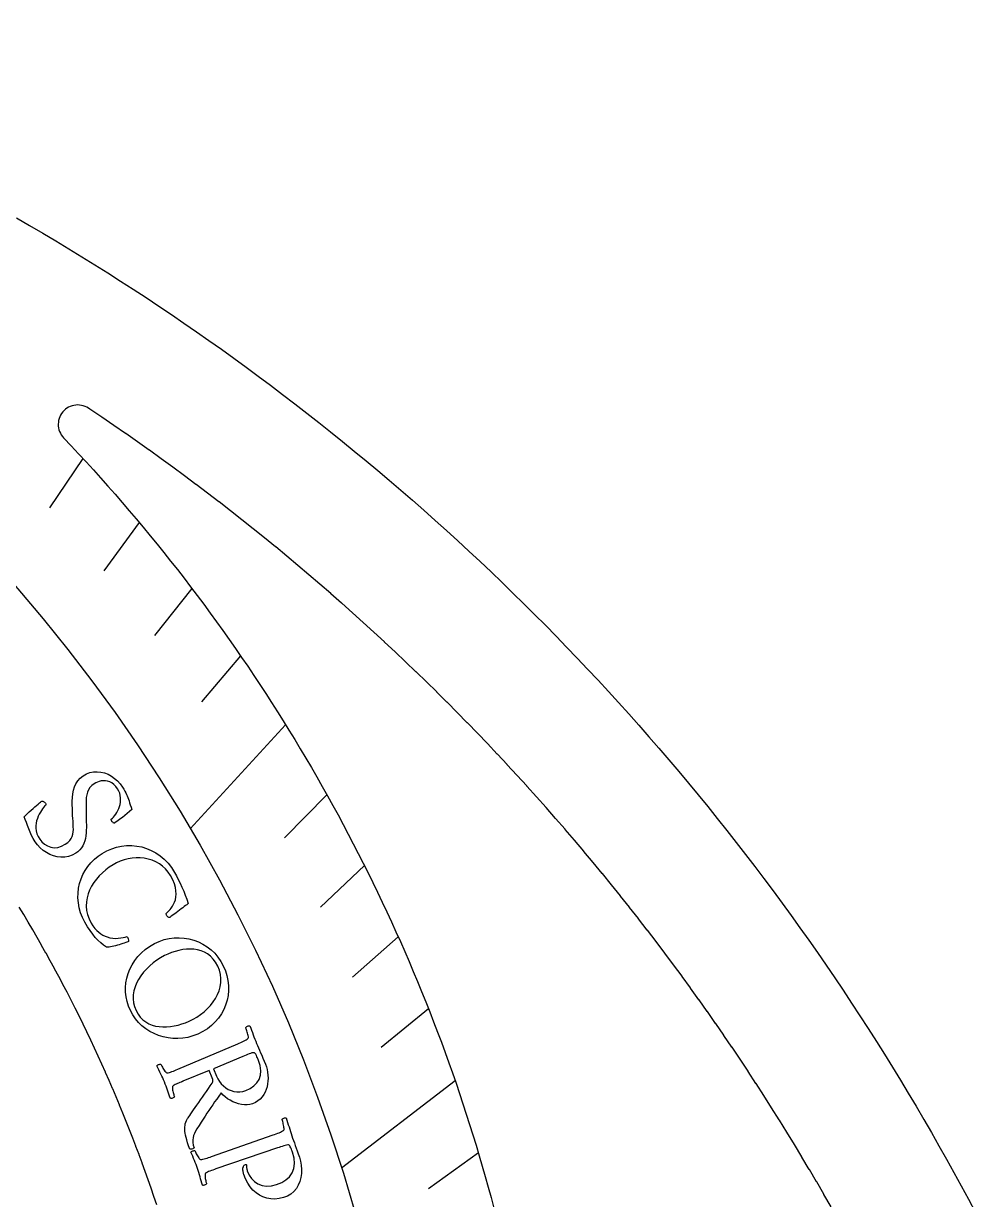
# Model space of a CAD drawing. Header units: millimetres. Extents: x -31.9 to 31.9, y -31.9 to 31.9.
# Drawn here: x 15.98 to 28.22, y 15.03 to 30.16 of the extents above; entities that cross this region are included whole.
import ezdxf

# ---------------------------------------------------------------- set-up
doc = ezdxf.new("R2010")
doc.units = ezdxf.units.MM
for name, color, linetype in [('CUT_INNER', 6, 'Continuous'), ('CUT_OUTER', 1, 'Continuous'), ('ENGRAVE', 7, 'Continuous'), ('ENGRAVE_FINE', 8, 'Continuous'), ('TEXT', 5, 'Continuous')]:
    doc.layers.add(name, color=color, linetype=linetype)

msp = doc.modelspace()

# ---------------------------------------------------------------- linework, layer by layer
at = {"layer": 'CUT_INNER'}
for points in [[(26.3676, 14.9379), (26.2762, 15.0981), (26.2755, 15.0995), (26.1831, 15.2591), (26.1823, 15.2604), (26.089, 15.4194), (26.0882, 15.4208), (25.9939, 15.5792), (25.9931, 15.5805), (25.8978, 15.7384), (25.897, 15.7397), (25.8007, 15.897), (25.7999, 15.8983), (25.7027, 16.055), (25.7019, 16.0563), (25.6037, 16.2125), (25.6029, 16.2137), (25.5037, 16.3692), (25.5029, 16.3705), (25.4028, 16.5254), (25.402, 16.5267), (25.3009, 16.681), (25.3001, 16.6823), (25.1981, 16.8359), (25.1973, 16.8372), (25.0943, 16.9902), (25.0935, 16.9915), (24.9896, 17.1439), (24.9887, 17.1451), (24.8839, 17.2969), (24.8831, 17.2981), (24.7773, 17.4492), (24.7765, 17.4505), (24.6698, 17.6009), (24.6689, 17.6022), (24.5614, 17.752), (24.5605, 17.7532), (24.452, 17.9024), (24.4511, 17.9036), (24.3417, 18.052), (24.3407, 18.0533), (24.2304, 18.2011), (24.2295, 18.2023), (24.1183, 18.3494), (24.1174, 18.3506), (24.0053, 18.497), (24.0043, 18.4983), (23.8913, 18.644), (23.8904, 18.6452), (23.7765, 18.7902), (23.7755, 18.7914), (23.6607, 18.9358), (23.6598, 18.937), (23.5441, 19.0806), (23.5431, 19.0818), (23.4266, 19.2247), (23.4256, 19.2259), (23.3082, 19.3681), (23.3072, 19.3693), (23.1889, 19.5107), (23.1879, 19.5119), (23.0687, 19.6526), (23.0677, 19.6538), (22.9477, 19.7938), (22.9467, 19.795), (22.8258, 19.9343), (22.8248, 19.9354), (22.7031, 20.0739), (22.7021, 20.0751), (22.5795, 20.2129), (22.5785, 20.214), (22.455, 20.351), (22.454, 20.3522), (22.3297, 20.4884), (22.3287, 20.4896), (22.2036, 20.625), (22.2026, 20.6262), (22.0766, 20.7609), (22.0756, 20.762), (21.9488, 20.896), (21.9478, 20.8971), (21.8202, 21.0303), (21.8191, 21.0314), (21.6908, 21.1637), (21.6897, 21.1648), (21.5605, 21.2964), (21.5594, 21.2975), (21.4294, 21.4283), (21.4283, 21.4294), (21.2975, 21.5594), (21.2964, 21.5605), (21.1648, 21.6897), (21.1637, 21.6908), (21.0314, 21.8191), (21.0303, 21.8202), (20.8971, 21.9478), (20.896, 21.9488), (20.762, 22.0756), (20.7609, 22.0766), (20.6262, 22.2026), (20.625, 22.2036), (20.4896, 22.3287), (20.4884, 22.3297), (20.3522, 22.454), (20.351, 22.455), (20.214, 22.5785), (20.2129, 22.5795), (20.0751, 22.7021), (20.0739, 22.7031), (19.9354, 22.8248), (19.9343, 22.8258), (19.795, 22.9467), (19.7938, 22.9477), (19.6538, 23.0677), (19.6526, 23.0687), (19.5119, 23.1879), (19.5107, 23.1889), (19.3693, 23.3072), (19.3681, 23.3082), (19.2259, 23.4256), (19.2247, 23.4266), (19.0818, 23.5431), (19.0806, 23.5441), (18.937, 23.6598), (18.9358, 23.6607), (18.7914, 23.7755), (18.7902, 23.7765), (18.6452, 23.8904), (18.644, 23.8913), (18.4983, 24.0043), (18.497, 24.0053), (18.3506, 24.1174), (18.3494, 24.1183), (18.2023, 24.2295), (18.2011, 24.2304), (18.0533, 24.3407), (18.052, 24.3417), (17.9036, 24.4511), (17.9024, 24.452), (17.7532, 24.5605), (17.752, 24.5614), (17.6022, 24.6689), (17.6009, 24.6698), (17.4505, 24.7765), (17.4492, 24.7773), (17.2981, 24.8831), (17.2969, 24.8839), (17.1451, 24.9887), (17.1439, 24.9896), (16.9915, 25.0935), (16.9902, 25.0943), (16.8372, 25.1973), (16.8359, 25.1981), (16.818, 25.21), (16.7971, 25.2224), (16.7751, 25.2328), (16.7522, 25.241), (16.7286, 25.2469), (16.7045, 25.2505), (16.6802, 25.2517), (16.6559, 25.2506), (16.6318, 25.2471), (16.6082, 25.2412), (16.5853, 25.2332), (16.5632, 25.2229), (16.5423, 25.2105), (16.5226, 25.1961), (16.5045, 25.1799), (16.488, 25.1621), (16.4733, 25.1427), (16.4606, 25.1219), (16.4499, 25.1001), (16.4415, 25.0772), (16.4352, 25.0537), (16.4313, 25.0297), (16.4298, 25.0054), (16.4306, 24.9811), (16.4338, 24.957), (16.4393, 24.9333), (16.4471, 24.9102), (16.4571, 24.8881), (16.4692, 24.867), (16.4833, 24.8471), (16.4992, 24.8288), (16.501, 24.8269), (16.5971, 24.7254), (16.6925, 24.6232), (16.7874, 24.5205), (16.8816, 24.4172), (16.9752, 24.3134), (17.0681, 24.2089), (17.1604, 24.1039), (17.252, 23.9983), (17.343, 23.8922), (17.4334, 23.7855), (17.5231, 23.6783), (17.6121, 23.5705), (17.7004, 23.4621), (17.7881, 23.3532), (17.8752, 23.2438), (17.9615, 23.1339), (18.0472, 23.0234), (18.1322, 22.9124), (18.2165, 22.8009), (18.3001, 22.6889), (18.3831, 22.5763), (18.4653, 22.4633), (18.5469, 22.3497), (18.6277, 22.2357), (18.7079, 22.1211), (18.7873, 22.0061), (18.8661, 21.8906), (18.9441, 21.7746), (19.0214, 21.6581), (19.098, 21.5411), (19.1739, 21.4237), (19.2491, 21.3059), (19.3235, 21.1875), (19.3972, 21.0687), (19.4702, 20.9495), (19.5424, 20.8298), (19.6139, 20.7097), (19.6847, 20.5891), (19.7547, 20.4681), (19.824, 20.3467), (19.8925, 20.2248), (19.9603, 20.1025), (20.0274, 19.9799), (20.0937, 19.8568), (20.1592, 19.7333), (20.224, 19.6094), (20.288, 19.4851), (20.3512, 19.3604), (20.4137, 19.2354), (20.4754, 19.1099), (20.5363, 18.9841), (20.5965, 18.8579), (20.6559, 18.7313), (20.7145, 18.6044), (20.7723, 18.4771), (20.8294, 18.3495), (20.8857, 18.2215), (20.9411, 18.0932), (20.9958, 17.9645), (21.0497, 17.8355), (21.1028, 17.7062), (21.1551, 17.5766), (21.2067, 17.4466), (21.2574, 17.3163), (21.3073, 17.1857), (21.3564, 17.0548), (21.4047, 16.9236), (21.4522, 16.7922), (21.4989, 16.6604), (21.5448, 16.5283), (21.5899, 16.396), (21.6342, 16.2634), (21.6776, 16.1305), (21.7202, 15.9974), (21.7621, 15.864), (21.8031, 15.7303), (21.8432, 15.5964), (21.8826, 15.4623), (21.9211, 15.3279), (21.9588, 15.1932), (21.9957, 15.0584), (22.0318, 14.9233)], [(17.6965, 14.9626), (17.6607, 15.0696), (17.6603, 15.071), (17.6239, 15.1778), (17.6234, 15.1793), (17.5864, 15.2859), (17.5858, 15.2873), (17.5482, 15.3936), (17.5476, 15.3951), (17.5093, 15.5012), (17.5088, 15.5026), (17.4698, 15.6085), (17.4693, 15.61), (17.4296, 15.7156), (17.4291, 15.717), (17.3888, 15.8224), (17.3883, 15.8238), (17.3473, 15.929), (17.3468, 15.9304), (17.3052, 16.0353), (17.3046, 16.0367), (17.2624, 16.1413), (17.2618, 16.1428), (17.219, 16.2471), (17.2184, 16.2485), (17.1749, 16.3527), (17.1743, 16.3541), (17.1302, 16.4579), (17.1296, 16.4593), (17.0848, 16.5629), (17.0842, 16.5643), (17.0388, 16.6676), (17.0382, 16.669), (16.9921, 16.772), (16.9915, 16.7734), (16.9448, 16.8761), (16.9442, 16.8775), (16.8969, 16.9799), (16.8962, 16.9813), (16.8483, 17.0834), (16.8477, 17.0848), (16.7991, 17.1867), (16.7984, 17.188), (16.7493, 17.2896), (16.7486, 17.291), (16.6988, 17.3922), (16.6981, 17.3936), (16.6477, 17.4945), (16.647, 17.4959), (16.596, 17.5965), (16.5953, 17.5979), (16.5436, 17.6982), (16.5429, 17.6995), (16.4906, 17.7995), (16.4899, 17.8009), (16.4371, 17.9005), (16.4363, 17.9019), (16.3828, 18.0012), (16.3821, 18.0026), (16.328, 18.1016), (16.3273, 18.1029), (16.2726, 18.2016), (16.2718, 18.203), (16.2165, 18.3013), (16.2158, 18.3026), (16.1598, 18.4006), (16.1591, 18.4019), (16.1026, 18.4996), (16.1018, 18.5009), (16.0447, 18.5982), (16.0439, 18.5995), (15.9862, 18.6965), (15.9854, 18.6978), (15.9271, 18.7944)]]:
    msp.add_lwpolyline(points, dxfattribs=at)
at = {"layer": 'CUT_OUTER'}
msp.add_lwpolyline([(15.8928, 27.6592), (16.0622, 27.5611), (16.231, 27.462), (16.3992, 27.3619), (16.5668, 27.2608), (16.7338, 27.1586), (16.9001, 27.0554), (17.0658, 26.9512), (17.2308, 26.846), (17.3952, 26.7398), (17.559, 26.6325), (17.7221, 26.5243), (17.8845, 26.4151), (18.0462, 26.3048), (18.2073, 26.1936), (18.3677, 26.0814), (18.5273, 25.9682), (18.6863, 25.854), (18.8446, 25.7389), (19.0022, 25.6228), (19.1591, 25.5057), (19.3152, 25.3877), (19.4706, 25.2687), (19.6253, 25.1487), (19.7792, 25.0278), (19.9324, 24.906), (20.0849, 24.7832), (20.2366, 24.6595), (20.3875, 24.5349), (20.5376, 24.4093), (20.687, 24.2828), (20.8356, 24.1555), (20.9835, 24.0272), (21.1305, 23.898), (21.2767, 23.7678), (21.4222, 23.6369), (21.5668, 23.505), (21.7106, 23.3722), (21.8536, 23.2385), (21.9958, 23.104), (22.1371, 22.9686), (22.2777, 22.8323), (22.4173, 22.6952), (22.5562, 22.5572), (22.6942, 22.4184), (22.8313, 22.2787), (22.9676, 22.1382), (23.103, 21.9969), (23.2375, 21.8547), (23.3712, 21.7117), (23.5039, 21.5679), (23.6358, 21.4233), (23.7668, 21.2779), (23.8969, 21.1316), (24.0262, 20.9846), (24.1545, 20.8368), (24.2819, 20.6882), (24.4083, 20.5388), (24.5339, 20.3887), (24.6585, 20.2377), (24.7823, 20.086), (24.905, 19.9336), (25.0269, 19.7804), (25.1478, 19.6265), (25.2677, 19.4718), (25.3867, 19.3164), (25.5048, 19.1603), (25.6219, 19.0034), (25.738, 18.8458), (25.8531, 18.6876), (25.9673, 18.5286), (26.0805, 18.3689), (26.1927, 18.2085), (26.304, 18.0475), (26.4142, 17.8857), (26.5235, 17.7233), (26.6317, 17.5602), (26.739, 17.3965), (26.8452, 17.2321), (26.9504, 17.0671), (27.0546, 16.9014), (27.1578, 16.7351), (27.26, 16.5681), (27.3611, 16.4005), (27.4613, 16.2323), (27.5603, 16.0635), (27.6584, 15.8941), (27.7554, 15.7241), (27.8514, 15.5535), (27.9463, 15.3823), (28.0401, 15.2106), (28.1329, 15.0382), (28.2247, 14.8653)], dxfattribs=at)
at = {"layer": 'ENGRAVE'}
for points in [[(19.3539, 21.1387), (18.1283, 19.8001)], [(21.5339, 16.56), (20.0713, 15.4352)]]:
    msp.add_lwpolyline(points, dxfattribs=at)
msp.add_circle((0, 9.1156), 21.0426, dxfattribs=at)
at = {"layer": 'ENGRAVE_FINE'}
for points in [[(16.7478, 24.5636), (16.3158, 23.93)], [(17.4719, 23.7396), (17.0159, 23.1202)], [(18.1477, 22.892), (17.6684, 22.2874)], [(18.7751, 22.0239), (18.273, 21.435)], [(19.8844, 20.2394), (19.3386, 19.6839)], [(20.367, 19.3291), (19.8003, 18.7913)], [(20.8022, 18.4106), (20.2153, 17.8912)], [(21.1909, 17.4867), (20.5845, 16.9864)], [(21.8324, 15.6327), (21.1893, 15.1722)]]:
    msp.add_lwpolyline(points, dxfattribs=at)
at = {"layer": 'TEXT'}
for points in [[(17.2564, 20.3377), (17.2731, 20.3113), (17.2874, 20.2867), (17.2995, 20.264), (17.3093, 20.243), (17.3178, 20.2227), (17.3259, 20.2019), (17.3335, 20.1804), (17.3408, 20.1585), (17.3483, 20.1349), (17.3569, 20.1087), (17.3665, 20.08), (17.3771, 20.0486), (17.3477, 20.0231), (17.3174, 19.9978), (17.2863, 19.9728), (17.2542, 19.948), (17.2238, 19.925), (17.1973, 19.9052), (17.1748, 19.8887), (17.1564, 19.8756), (17.1523, 19.8732), (17.1476, 19.8731), (17.1421, 19.8753), (17.1359, 19.8798), (17.1299, 19.8853), (17.1248, 19.8905), (17.1206, 19.8954), (17.1174, 19.8999), (17.1142, 19.9059), (17.1122, 19.9119), (17.1115, 19.9177), (17.1121, 19.9234), (17.1263, 19.9361), (17.1407, 19.9513), (17.1553, 19.9691), (17.17, 19.9894), (17.184, 20.0118), (17.1966, 20.0355), (17.2077, 20.0607), (17.2172, 20.0872), (17.2248, 20.1147), (17.2297, 20.1428), (17.232, 20.1714), (17.2316, 20.2006), (17.228, 20.2297), (17.2203, 20.2583), (17.2086, 20.2864), (17.1929, 20.3139), (17.1695, 20.346), (17.1448, 20.3719), (17.119, 20.3917), (17.0921, 20.4055), (17.0647, 20.4141), (17.0375, 20.4188), (17.0105, 20.4196), (16.9838, 20.4163), (16.9579, 20.4101), (16.9338, 20.4018), (16.9113, 20.3914), (16.8904, 20.3791), (16.8607, 20.3561), (16.8366, 20.3305), (16.8181, 20.3023), (16.8053, 20.2716), (16.7966, 20.2388), (16.7907, 20.2046), (16.7875, 20.1688), (16.7871, 20.1316), (16.7879, 20.0934), (16.7886, 20.0551), (16.7889, 20.0166), (16.7891, 19.9778), (16.7898, 19.9483), (16.7905, 19.9174), (16.7912, 19.885), (16.7918, 19.8511), (16.7919, 19.8165), (16.7908, 19.7818), (16.7885, 19.747), (16.7851, 19.7121), (16.7796, 19.6778), (16.7714, 19.6449), (16.7604, 19.6132), (16.7466, 19.5829), (16.7295, 19.5545), (16.7085, 19.5288), (16.6836, 19.5058), (16.6549, 19.4854), (16.6091, 19.4612), (16.5621, 19.445), (16.514, 19.4365), (16.4646, 19.4358), (16.4154, 19.442), (16.3678, 19.4539), (16.3219, 19.4717), (16.2774, 19.4953), (16.2357, 19.5238), (16.198, 19.5564), (16.1642, 19.5931), (16.1344, 19.6338), (16.1094, 19.6746), (16.0871, 19.716), (16.0675, 19.7582), (16.0505, 19.8013), (16.0351, 19.8434), (16.02, 19.883), (16.0053, 19.9201), (15.991, 19.9547), (16.0122, 19.9761), (16.0345, 19.9977), (16.0579, 20.0196), (16.0822, 20.0418), (16.1064, 20.0633), (16.1292, 20.0833), (16.1506, 20.1018), (16.1706, 20.1187), (16.1882, 20.1333), (16.2021, 20.1447), (16.2125, 20.1529), (16.2192, 20.1579), (16.2262, 20.1563), (16.233, 20.1542), (16.2397, 20.1515), (16.2463, 20.1484), (16.2525, 20.1447), (16.2581, 20.1403), (16.2631, 20.1354), (16.2673, 20.1299), (16.271, 20.1225), (16.2717, 20.1153), (16.2696, 20.1083), (16.2647, 20.1015), (16.2541, 20.0898), (16.2422, 20.0752), (16.2291, 20.0578), (16.2146, 20.0376), (16.2, 20.015), (16.1863, 19.9903), (16.1735, 19.9636), (16.1616, 19.9348), (16.1518, 19.9045), (16.1452, 19.8732), (16.1418, 19.8408), (16.1417, 19.8073), (16.1459, 19.773), (16.1557, 19.7382), (16.1711, 19.7027), (16.192, 19.6667), (16.2198, 19.6312), (16.2525, 19.6024), (16.2903, 19.5803), (16.333, 19.5648), (16.3787, 19.558), (16.4251, 19.5618), (16.4723, 19.5763), (16.5202, 19.6016), (16.5518, 19.6244), (16.5771, 19.6486), (16.596, 19.6744), (16.6087, 19.7018), (16.6167, 19.7306), (16.622, 19.7611), (16.6244, 19.793), (16.624, 19.8265), (16.6221, 19.8614), (16.6199, 19.8976), (16.6175, 19.9349), (16.6147, 19.9736), (16.6129, 20.0176), (16.6116, 20.0629), (16.6108, 20.1093), (16.6105, 20.1569), (16.6121, 20.2045), (16.6175, 20.2508), (16.6264, 20.2958), (16.6391, 20.3396), (16.6568, 20.3808), (16.681, 20.4181), (16.7118, 20.4516), (16.7492, 20.4812), (16.793, 20.5066), (16.838, 20.5241), (16.8842, 20.5338), (16.9316, 20.5356), (16.9791, 20.5304), (17.0253, 20.519), (17.0703, 20.5015), (17.114, 20.4778), (17.1552, 20.4489), (17.1927, 20.4159), (17.2265, 20.3789), (17.2564, 20.3377)], [(17.9253, 19.2392), (17.9499, 19.1945), (17.9741, 19.1482), (17.9978, 19.1003), (18.0212, 19.0509), (18.0434, 19), (18.064, 18.9477), (18.0828, 18.8941), (18.0998, 18.8392), (18.0978, 18.8375), (18.0917, 18.8327), (18.0814, 18.8246), (18.0671, 18.8132), (18.0499, 18.7998), (18.0313, 18.7855), (18.0112, 18.7702), (17.9896, 18.7539), (17.9678, 18.7376), (17.947, 18.7219), (17.9272, 18.707), (17.9085, 18.6928), (17.8921, 18.6805), (17.8794, 18.6711), (17.8704, 18.6647), (17.865, 18.6614), (17.8615, 18.6595), (17.857, 18.6594), (17.8515, 18.6612), (17.845, 18.6647), (17.8384, 18.6696), (17.8326, 18.6751), (17.8276, 18.6813), (17.8233, 18.6883), (17.8203, 18.6946), (17.8183, 18.7008), (17.8171, 18.7069), (17.8169, 18.7129), (17.8266, 18.7213), (17.8383, 18.7324), (17.8519, 18.7462), (17.8676, 18.7626), (17.8837, 18.7819), (17.8987, 18.8042), (17.9127, 18.8295), (17.9255, 18.8578), (17.9359, 18.8892), (17.9425, 18.9238), (17.9451, 18.9614), (17.9437, 19.0022), (17.937, 19.0463), (17.9232, 19.0937), (17.9024, 19.1445), (17.8745, 19.1985), (17.8446, 19.2451), (17.8106, 19.2863), (17.7724, 19.322), (17.7301, 19.3523), (17.6848, 19.3773), (17.6374, 19.3971), (17.588, 19.4119), (17.5365, 19.4216), (17.4841, 19.4263), (17.4317, 19.4265), (17.3794, 19.4221), (17.3271, 19.4131), (17.2759, 19.3999), (17.2268, 19.3829), (17.1798, 19.3623), (17.1348, 19.3379), (17.0869, 19.307), (17.0415, 19.2731), (16.9984, 19.236), (16.9578, 19.1959), (16.9205, 19.1533), (16.8874, 19.1086), (16.8585, 19.0619), (16.8339, 19.0132), (16.8142, 18.963), (16.8003, 18.9117), (16.7922, 18.8594), (16.7898, 18.8059), (16.794, 18.7518), (16.806, 18.6975), (16.8255, 18.643), (16.8526, 18.5881), (16.8751, 18.5517), (16.8989, 18.5198), (16.9241, 18.4925), (16.9507, 18.4698), (16.9779, 18.4507), (17.005, 18.4345), (17.032, 18.421), (17.0587, 18.4105), (17.0951, 18.3997), (17.1309, 18.3932), (17.1662, 18.3907), (17.2009, 18.3925), (17.2339, 18.3967), (17.2643, 18.4017), (17.292, 18.4074), (17.3169, 18.414), (17.3252, 18.3995), (17.3305, 18.3843), (17.3328, 18.3683), (17.3321, 18.3516), (17.3241, 18.3478), (17.3127, 18.3432), (17.2977, 18.3377), (17.2792, 18.3313), (17.2585, 18.3245), (17.2368, 18.3175), (17.2142, 18.3104), (17.1907, 18.3033), (17.1672, 18.2965), (17.1448, 18.2906), (17.1236, 18.2856), (17.1034, 18.2814), (17.0854, 18.2783), (17.0706, 18.2767), (17.059, 18.2765), (17.0507, 18.2778), (17.0131, 18.3039), (16.9766, 18.3337), (16.9412, 18.367), (16.9068, 18.4039), (16.8731, 18.4451), (16.8397, 18.4911), (16.8065, 18.542), (16.7735, 18.5978), (16.742, 18.6597), (16.7173, 18.7221), (16.6995, 18.7851), (16.6884, 18.8487), (16.6836, 18.9122), (16.6848, 18.9747), (16.692, 19.0361), (16.7052, 19.0966), (16.7239, 19.1554), (16.7478, 19.2117), (16.777, 19.2655), (16.8115, 19.3168), (16.8508, 19.3649), (16.8948, 19.409), (16.9435, 19.4491), (16.9968, 19.4851), (17.0566, 19.518), (17.1179, 19.5443), (17.1806, 19.5641), (17.2448, 19.5774), (17.3097, 19.5842), (17.3743, 19.5848), (17.4387, 19.5791), (17.5028, 19.5671), (17.5656, 19.5487), (17.6263, 19.5237), (17.6847, 19.4921), (17.7407, 19.454), (17.7935, 19.4095), (17.8418, 19.3589), (17.8858, 19.3021), (17.9253, 19.2392)], [(18.5526, 18.0377), (18.579, 17.9757), (18.5988, 17.9128), (18.6122, 17.8491), (18.6191, 17.7846), (18.6195, 17.7204), (18.6136, 17.6572), (18.6013, 17.5953), (18.5827, 17.5345), (18.5581, 17.4758), (18.5276, 17.4199), (18.4914, 17.3669), (18.4495, 17.3168), (18.4019, 17.2706), (18.3487, 17.2292), (18.2899, 17.1925), (18.2257, 17.1606), (18.1621, 17.1361), (18.0982, 17.1184), (18.0338, 17.1075), (17.9691, 17.1033), (17.9048, 17.1052), (17.8419, 17.1125), (17.7803, 17.1254), (17.72, 17.1436), (17.662, 17.167), (17.6071, 17.1954), (17.5554, 17.2286), (17.5067, 17.2667), (17.462, 17.3094), (17.4223, 17.3563), (17.3874, 17.4074), (17.3573, 17.4628), (17.333, 17.5201), (17.3146, 17.5785), (17.3021, 17.6381), (17.2955, 17.6989), (17.2949, 17.76), (17.3002, 17.8204), (17.3114, 17.8801), (17.3286, 17.9392), (17.3515, 17.9969), (17.38, 18.0524), (17.414, 18.1058), (17.4535, 18.1571), (17.4986, 18.2052), (17.549, 18.2492), (17.6049, 18.289), (17.6662, 18.3245), (17.728, 18.3531), (17.7909, 18.3751), (17.8547, 18.3902), (17.9195, 18.3984), (17.9843, 18.4002), (18.0481, 18.3959), (18.1108, 18.3855), (18.1726, 18.3689), (18.2324, 18.3464), (18.2894, 18.3182), (18.3435, 18.2841), (18.3947, 18.2444), (18.4418, 18.1995), (18.4839, 18.15), (18.5209, 18.0961), (18.5526, 18.0377)], [(18.4802, 18.0354), (18.4532, 18.084), (18.4225, 18.1261), (18.3879, 18.1616), (18.3497, 18.1906), (18.3087, 18.2136), (18.2658, 18.2314), (18.2212, 18.2439), (18.1748, 18.2512), (18.1273, 18.2539), (18.0793, 18.2524), (18.0308, 18.2468), (17.9818, 18.2372), (17.9333, 18.2241), (17.8862, 18.2084), (17.8403, 18.1901), (17.7959, 18.1691), (17.7458, 18.1414), (17.6977, 18.1104), (17.6514, 18.0759), (17.607, 18.038), (17.5654, 17.9974), (17.5276, 17.9548), (17.4937, 17.9102), (17.4635, 17.8635), (17.4379, 17.8155), (17.4179, 17.7666), (17.4034, 17.7169), (17.3945, 17.6663), (17.3921, 17.6153), (17.3973, 17.5645), (17.4101, 17.5138), (17.4306, 17.4631), (17.4559, 17.4172), (17.485, 17.3775), (17.5178, 17.3438), (17.5545, 17.3162), (17.5942, 17.2941), (17.6362, 17.2767), (17.6805, 17.264), (17.7271, 17.2562), (17.7752, 17.2526), (17.8238, 17.253), (17.8729, 17.2571), (17.9226, 17.2652), (17.972, 17.2765), (18.02, 17.2904), (18.0668, 17.3068), (18.1122, 17.3258), (18.1634, 17.3511), (18.2127, 17.38), (18.2601, 17.4124), (18.3056, 17.4484), (18.3482, 17.4874), (18.3868, 17.529), (18.4214, 17.5732), (18.4521, 17.6199), (18.4779, 17.6686), (18.498, 17.7185), (18.5123, 17.7696), (18.5208, 17.8218), (18.5225, 17.8749), (18.5163, 17.9282), (18.5022, 17.9817), (18.4802, 18.0354)], [(19.0943, 16.7727), (19.106, 16.7398), (19.1153, 16.7053), (19.1221, 16.6694), (19.1265, 16.6319), (19.1282, 16.5939), (19.1269, 16.5564), (19.1228, 16.5193), (19.1156, 16.4827), (19.1053, 16.4473), (19.0913, 16.4138), (19.0738, 16.3822), (19.0527, 16.3525), (19.0277, 16.3255), (18.9986, 16.302), (18.9653, 16.2819), (18.928, 16.2653), (18.8945, 16.2554), (18.8597, 16.2503), (18.8236, 16.25), (18.7861, 16.2545), (18.7485, 16.2631), (18.7118, 16.275), (18.6759, 16.2901), (18.6409, 16.3085), (18.6078, 16.3293), (18.5777, 16.352), (18.5507, 16.3765), (18.5266, 16.4027), (18.4968, 16.3629), (18.4684, 16.3244), (18.4414, 16.287), (18.4158, 16.2508), (18.391, 16.215), (18.3664, 16.1788), (18.342, 16.1424), (18.3179, 16.1055), (18.2933, 16.0675), (18.2673, 16.0275), (18.2401, 15.9856), (18.2115, 15.9416), (18.1943, 15.9125), (18.1806, 15.8838), (18.1705, 15.8555), (18.1639, 15.8277), (18.1611, 15.7989), (18.1621, 15.7673), (18.167, 15.7332), (18.1757, 15.6964), (18.1722, 15.6917), (18.1665, 15.6878), (18.1587, 15.6847), (18.1487, 15.6824), (18.1388, 15.6808), (18.131, 15.6797), (18.1255, 15.6791), (18.1222, 15.6791), (18.1068, 15.7226), (18.0936, 15.7627), (18.0825, 15.7991), (18.0735, 15.8321), (18.0666, 15.8614), (18.0614, 15.8867), (18.0581, 15.9082), (18.0567, 15.9257), (18.0571, 15.9375), (18.058, 15.9515), (18.0591, 15.9677), (18.0606, 15.9862), (18.0639, 16.0063), (18.0704, 16.0274), (18.0801, 16.0496), (18.093, 16.0727), (18.0997, 16.0829), (18.109, 16.0969), (18.1209, 16.1145), (18.1354, 16.1358), (18.1521, 16.1601), (18.1705, 16.1867), (18.1907, 16.2157), (18.2126, 16.247), (18.2358, 16.2801), (18.2597, 16.3144), (18.2844, 16.3499), (18.3097, 16.3866), (18.3353, 16.4235), (18.3606, 16.46), (18.3857, 16.4959), (18.4106, 16.5313), (18.4167, 16.5444), (18.4187, 16.5597), (18.4165, 16.5771), (18.4102, 16.5967), (18.371, 16.6925), (18.0333, 16.5532), (18.0306, 16.5521), (18.0278, 16.5509), (18.025, 16.5498), (18.0222, 16.5487), (18.0194, 16.5475), (18.0166, 16.5464), (18.0139, 16.5452), (18.0111, 16.5441), (17.9939, 16.5369), (17.9775, 16.53), (17.9621, 16.5232), (17.9475, 16.5168), (17.934, 16.5103), (17.9221, 16.5039), (17.9117, 16.4974), (17.9028, 16.4908), (17.8996, 16.4858), (17.8977, 16.4781), (17.8972, 16.4677), (17.8981, 16.4547), (17.9, 16.4403), (17.9027, 16.4257), (17.9061, 16.4108), (17.9103, 16.3957), (17.9145, 16.3817), (17.9182, 16.3702), (17.9213, 16.3611), (17.9238, 16.3544), (17.9204, 16.3501), (17.9153, 16.3459), (17.9086, 16.3417), (17.9003, 16.3374), (17.8917, 16.334), (17.884, 16.3322), (17.8774, 16.332), (17.8717, 16.3333), (17.8625, 16.3611), (17.8534, 16.3883), (17.8444, 16.4149), (17.8355, 16.4408), (17.8264, 16.4665), (17.8167, 16.4924), (17.8065, 16.5184), (17.7957, 16.5447), (17.7849, 16.5702), (17.7735, 16.5957), (17.7617, 16.6213), (17.7494, 16.647), (17.7368, 16.6727), (17.7239, 16.6987), (17.7107, 16.7247), (17.6973, 16.751), (17.7003, 16.756), (17.7052, 16.7605), (17.7119, 16.7647), (17.7203, 16.7684), (17.7292, 16.7714), (17.7369, 16.7732), (17.7435, 16.7738), (17.7489, 16.7732), (17.7519, 16.7667), (17.7562, 16.7581), (17.7618, 16.7474), (17.7688, 16.7345), (17.7766, 16.7209), (17.7849, 16.7078), (17.7935, 16.6954), (17.8026, 16.6835), (17.8114, 16.6734), (17.819, 16.6666), (17.8256, 16.6629), (17.8312, 16.6623), (17.8444, 16.6641), (17.859, 16.6674), (17.8748, 16.6721), (17.8919, 16.6784), (17.91, 16.6855), (17.9287, 16.6931), (17.9481, 16.7011), (17.9681, 16.7095), (18.7381, 17.0371), (18.7581, 17.0457), (18.7775, 17.0541), (18.7962, 17.0623), (18.8143, 17.0705), (18.8311, 17.0787), (18.8458, 17.0869), (18.8584, 17.0953), (18.8689, 17.1038), (18.873, 17.1086), (18.875, 17.1163), (18.875, 17.127), (18.8729, 17.1407), (18.8695, 17.1559), (18.8656, 17.1712), (18.8613, 17.1866), (18.8565, 17.202), (18.8518, 17.2163), (18.8477, 17.2282), (18.8443, 17.2376), (18.8414, 17.2446), (18.8447, 17.2491), (18.8496, 17.2535), (18.8562, 17.258), (18.8643, 17.2625), (18.8729, 17.2661), (18.8805, 17.268), (18.8872, 17.2683), (18.893, 17.2669), (18.9044, 17.2377), (18.9155, 17.2088), (18.9263, 17.1802), (18.9368, 17.1519), (18.9472, 17.1239), (18.9579, 17.0961), (18.9688, 17.0686), (18.98, 17.0414), (18.9921, 17.0128), (19.0048, 16.9832), (19.0181, 16.9525), (19.0321, 16.9209), (19.0467, 16.8875), (19.0619, 16.8517), (19.0778, 16.8134), (19.0943, 16.7727)], [(18.8439, 16.4344), (18.8994, 16.4607), (18.9464, 16.4934), (18.9846, 16.5323), (19.0141, 16.5777), (19.0322, 16.63), (19.0361, 16.6899), (19.0257, 16.7574), (19.001, 16.8323), (18.9969, 16.8421), (18.9916, 16.8542), (18.9851, 16.8684), (18.9774, 16.8849), (18.9692, 16.9002), (18.9612, 16.9113), (18.9533, 16.918), (18.9455, 16.9204), (18.9343, 16.9198), (18.9205, 16.9172), (18.9042, 16.9125), (18.8853, 16.9058), (18.8652, 16.8979), (18.8449, 16.8899), (18.8246, 16.8818), (18.8042, 16.8734), (18.4266, 16.7154), (18.4667, 16.6175), (18.4831, 16.5829), (18.5031, 16.5507), (18.5269, 16.521), (18.5543, 16.4936), (18.5847, 16.4695), (18.6171, 16.4496), (18.6516, 16.4338), (18.6882, 16.4222), (18.7261, 16.4159), (18.7647, 16.4157), (18.804, 16.4219), (18.8439, 16.4344)], [(19.3265, 15.0574), (19.2706, 15.0439), (19.2162, 15.038), (19.1632, 15.0398), (19.1117, 15.0491), (19.0625, 15.0655), (19.0164, 15.0885), (18.9734, 15.118), (18.9335, 15.1542), (18.8974, 15.1963), (18.8658, 15.2439), (18.8388, 15.2971), (18.8162, 15.3558), (18.8137, 15.3641), (18.8113, 15.3738), (18.8089, 15.3849), (18.8066, 15.3974), (18.8048, 15.41), (18.8038, 15.4215), (18.8037, 15.432), (18.8045, 15.4415), (18.806, 15.4447), (18.808, 15.4491), (18.8105, 15.4548), (18.8136, 15.4617), (18.8175, 15.4686), (18.8228, 15.4744), (18.8294, 15.479), (18.8373, 15.4825), (18.8423, 15.4836), (18.8461, 15.4828), (18.8487, 15.4804), (18.85, 15.4761), (18.8507, 15.4676), (18.8513, 15.4589), (18.8519, 15.4498), (18.8525, 15.4405), (18.8534, 15.4309), (18.855, 15.421), (18.8574, 15.4109), (18.8606, 15.4004), (18.8834, 15.3474), (18.9139, 15.302), (18.9523, 15.2641), (18.9986, 15.2337), (19.0512, 15.2132), (19.1088, 15.2047), (19.1712, 15.2084), (19.2386, 15.2244), (19.3033, 15.2504), (19.358, 15.2841), (19.4026, 15.3256), (19.4369, 15.3749), (19.4592, 15.4316), (19.4675, 15.4952), (19.4617, 15.5656), (19.4418, 15.6427), (19.4383, 15.6527), (19.4338, 15.6651), (19.4282, 15.6797), (19.4215, 15.6966), (19.4143, 15.7124), (19.4069, 15.7239), (19.3994, 15.7311), (19.3918, 15.734), (19.3806, 15.7341), (19.3667, 15.7323), (19.3501, 15.7287), (19.3309, 15.7231), (19.3103, 15.7166), (19.2896, 15.7098), (19.2688, 15.7029), (19.2479, 15.6959), (18.4581, 15.4258), (18.4376, 15.4188), (18.4178, 15.4118), (18.3988, 15.405), (18.3805, 15.3983), (18.3636, 15.3915), (18.3487, 15.3845), (18.3356, 15.3773), (18.3246, 15.3697), (18.3211, 15.3649), (18.3187, 15.3573), (18.3176, 15.347), (18.3177, 15.334), (18.3186, 15.3195), (18.3203, 15.3049), (18.3227, 15.2902), (18.3258, 15.2753), (18.3291, 15.2615), (18.3319, 15.25), (18.3344, 15.2409), (18.3365, 15.2341), (18.3328, 15.2301), (18.3275, 15.2262), (18.3205, 15.2223), (18.312, 15.2187), (18.3032, 15.2158), (18.2954, 15.2144), (18.2888, 15.2146), (18.2832, 15.2163), (18.2757, 15.2446), (18.2684, 15.2723), (18.261, 15.2994), (18.2537, 15.3258), (18.2461, 15.352), (18.2381, 15.3785), (18.2295, 15.4051), (18.2204, 15.432), (18.2112, 15.458), (18.2015, 15.484), (18.1914, 15.51), (18.1808, 15.536), (18.1699, 15.5621), (18.1587, 15.5885), (18.1473, 15.6151), (18.1355, 15.6421), (18.1389, 15.6469), (18.144, 15.6511), (18.1509, 15.6549), (18.1596, 15.6581), (18.1686, 15.6605), (18.1764, 15.6618), (18.183, 15.662), (18.1884, 15.6611), (18.191, 15.6545), (18.1947, 15.6458), (18.1996, 15.635), (18.2056, 15.6222), (18.2124, 15.6085), (18.2197, 15.5952), (18.2275, 15.5824), (18.2358, 15.5701), (18.2439, 15.5595), (18.2512, 15.5522), (18.2575, 15.5481), (18.263, 15.5472), (18.2764, 15.5482), (18.2911, 15.5505), (18.3072, 15.5543), (18.3247, 15.5594), (18.3432, 15.5655), (18.3623, 15.5719), (18.3821, 15.5786), (18.4026, 15.5858), (19.192, 15.8633), (19.2125, 15.8706), (19.2324, 15.8778), (19.2516, 15.8849), (19.2702, 15.8919), (19.2875, 15.899), (19.3026, 15.9064), (19.3157, 15.914), (19.3267, 15.9218), (19.3311, 15.9263), (19.3336, 15.9339), (19.3342, 15.9446), (19.333, 15.9584), (19.3305, 15.9738), (19.3276, 15.9893), (19.3242, 16.0049), (19.3204, 16.0206), (19.3166, 16.0352), (19.3133, 16.0473), (19.3104, 16.0569), (19.308, 16.064), (19.3116, 16.0683), (19.3167, 16.0724), (19.3235, 16.0765), (19.332, 16.0804), (19.3407, 16.0835), (19.3485, 16.085), (19.3552, 16.0848), (19.3609, 16.083), (19.3705, 16.0532), (19.3798, 16.0237), (19.3887, 15.9945), (19.3974, 15.9656), (19.4061, 15.937), (19.4151, 15.9086), (19.4243, 15.8805), (19.4338, 15.8526), (19.4441, 15.8233), (19.4549, 15.793), (19.4663, 15.7616), (19.4783, 15.7291), (19.4908, 15.6949), (19.5038, 15.6582), (19.5173, 15.619), (19.5313, 15.5774), (19.5457, 15.5253), (19.5548, 15.4727), (19.5584, 15.4196), (19.5567, 15.3661), (19.5493, 15.3139), (19.536, 15.2646), (19.5169, 15.2182), (19.4918, 15.1748), (19.4605, 15.136), (19.4225, 15.1035), (19.3778, 15.0773), (19.3265, 15.0574)]]:
    msp.add_lwpolyline(points, close=True, dxfattribs=at)

doc.saveas('drawing.dxf')
